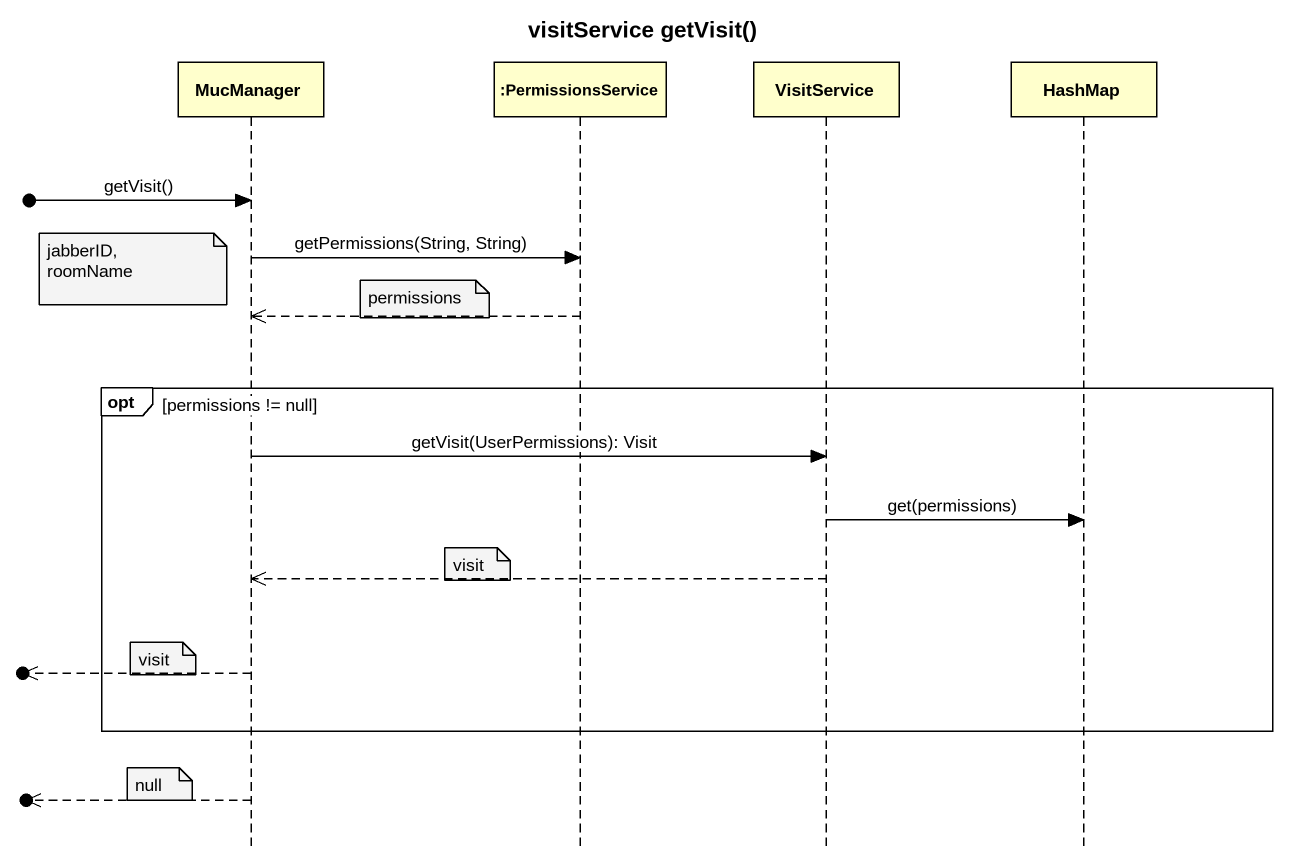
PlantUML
@startuml
title visitService getVisit()
hide footbox
participant MucManager
participant ":PermissionsService" as PermissionsService
participant VisitService
participant HashMap

[o-> MucManager : getVisit()
MucManager -> PermissionsService : getPermissions(String, String)
note left of MucManager : jabberID, roomName
note left of PermissionsService : permissions
PermissionsService -->> MucManager
opt permissions != null
  MucManager -> VisitService : getVisit(UserPermissions): Visit
  VisitService -> HashMap : get(permissions)
  note left of PermissionsService : visit
  VisitService -->> MucManager
  note left of MucManager : visit
  [o<<-- MucManager
end
note left of MucManager : null
[o<<-- MucManager
@enduml
